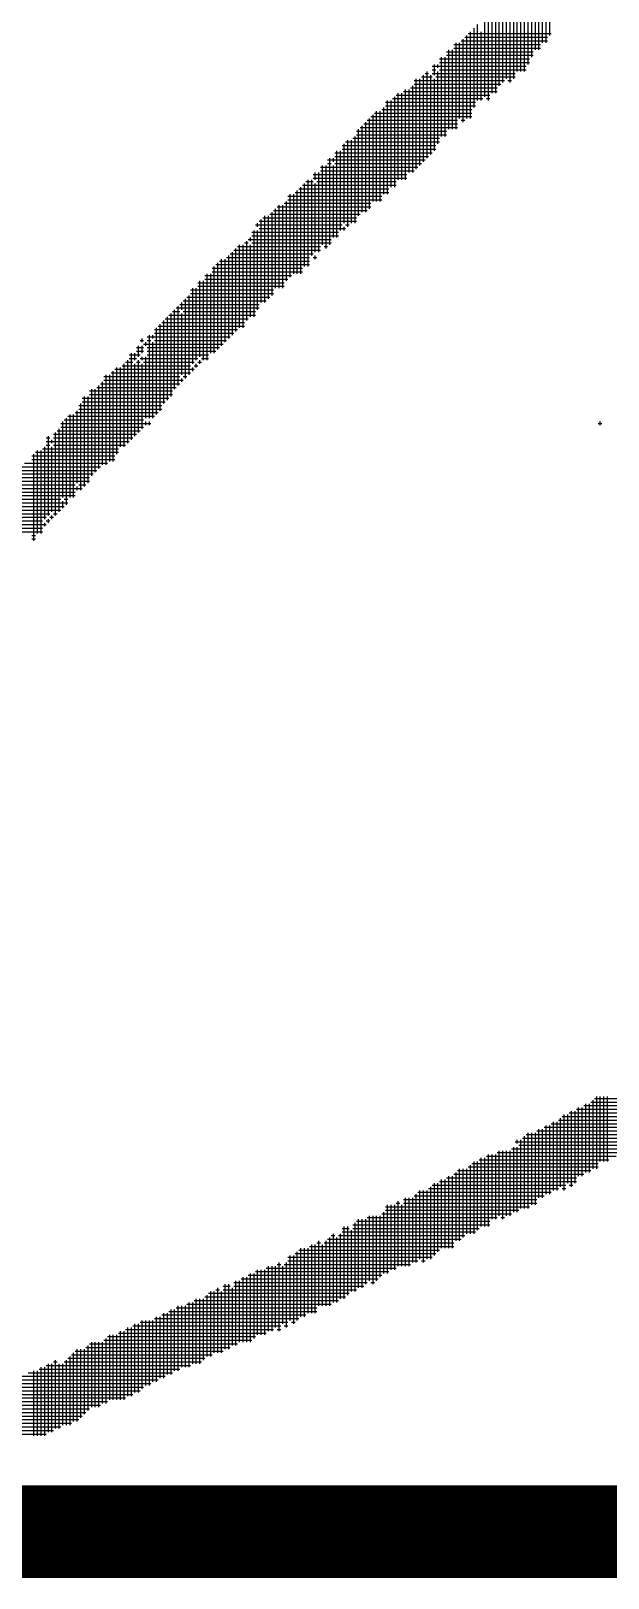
# Model space of a CAD drawing. Header units: feet. Extents: x 0 to 252300, y 0 to 178200.
# Drawn here: x 171608 to 171981, y 7770 to 8770 of the extents above; entities that cross this region are included whole.
import ezdxf
from ezdxf.enums import TextEntityAlignment as Align

# ---------------------------------------------------------------- set-up
doc = ezdxf.new("R2010")
doc.units = ezdxf.units.FT
doc.header["$LTSCALE"] = 3000
doc.header["$MEASUREMENT"] = 0
for name, color, linetype in [('CX-BORD', 3, 'CONTINUOUS'), ('CX-BORD-LIN1', 4, 'CONTINUOUS'), ('CX-BORD-LIN2', 3, 'CONTINUOUS'), ('CX-BORD-TEX2', 7, 'CONTINUOUS'), ('CX-BORD-TEX3', 6, 'CONTINUOUS')]:
    doc.layers.add(name, color=color, linetype=linetype)
doc.styles.add('TB_TEXT', font='')
doc.styles.add('TB_WBTXT', font='')
doc.styles.add('TB_WMTXT', font='')
doc.styles.get('TB_TEXT').set_extended_font_data('DotumChe')
doc.styles.get('TB_WBTXT').set_extended_font_data('Dotum')
doc.styles.get('TB_WMTXT').set_extended_font_data('DotumChe')

# ---------------------------------------------------------------- blocks, each defined once
blk = doc.blocks.new('CXBLKA1')
at = {"layer": 'CX-BORD-LIN1', "const_width": 0.2}
blk.add_lwpolyline([(558, 6), (270, 6)], dxfattribs=at)
at = {"layer": 'CX-BORD-LIN1', "style": 'TB_TEXT'}
for tag, p in [('TR_RCON5', (342.3033, 33)), ('TR_RCON4', (342.3033, 27)), ('TR_RCON3', (342.3033, 21)), ('TR_RCON2', (342.3033, 15)), ('TR_RCON1', (342.3033, 9))]:
    blk.add_attdef(tag, text='', height=3.5, dxfattribs=at).set_placement(p, align=Align.MIDDLE_LEFT)
for tag, height, p in [('TR_DGN5', 3.5, (451.1185, 33)), ('TR_CHK5', 3.5, (491.1185, 33)), ('TR_RDAT5', 3.5, (317.5, 33)), ('TR_APP5', 3.5, (531.1185, 33)), ('TR_RNUM5', 3, (285.1051, 32.6366)), ('TR_DGN4', 3.5, (451.1185, 27)), ('TR_CHK4', 3.5, (491.1185, 27)), ('TR_RDAT4', 3.5, (317.5, 27)), ('TR_APP4', 3.5, (531.1185, 27)), ('TR_RNUM4', 3, (285.1051, 26.6366)), ('TR_DGN3', 3.5, (451.1185, 21)), ('TR_CHK3', 3.5, (491.1185, 21)), ('TR_RDAT3', 3.5, (317.5, 21)), ('TR_APP3', 3.5, (531.1185, 21)), ('TR_RNUM3', 3, (285.1051, 20.6366)), ('TR_DGN2', 3.5, (451.1185, 15)), ('TR_CHK2', 3.5, (491.1185, 15)), ('TR_RDAT2', 3.5, (317.5, 15)), ('TR_APP2', 3.5, (531.1185, 15)), ('TR_RNUM2', 3, (285.1051, 14.6366)), ('TR_DGN1', 3.5, (451.1185, 9)), ('TR_CHK1', 3.5, (491.1185, 9)), ('TR_RDAT1', 3.5, (317.5, 9)), ('TR_APP1', 3.5, (531.1185, 9)), ('TR_RNUM1', 3, (285.1051, 8.6366))]:
    blk.add_attdef(tag, text='', height=height, dxfattribs=at).set_placement(p, align=Align.MIDDLE_CENTER)
at = {"layer": 'CX-BORD-LIN2', "style": 'TB_TEXT'}
blk.add_attdef('TD_VERSION', text='', height=3, rotation=90, dxfattribs=at).set_placement((800.5, 48.0149), align=Align.MIDDLE_CENTER)
at = {"layer": 'CX-BORD-TEX2', "style": 'TB_WMTXT'}
for tag, height, p in [('TB_CNAME', 5, (15.3448, 531.8324)), ('TB_CSCOP', 4, (16.6346, 523.8324))]:
    blk.add_attdef(tag, text='', height=height, dxfattribs=at).set_placement(p, align=Align.BOTTOM_LEFT)
at = {"layer": 'CX-BORD-TEX2', "style": 'TB_WBTXT'}
for tag, height, p in [('TB_MTITIL', 10, (398, 533.3264)), ('TB_STITL', 7, (398, 518.3264))]:
    blk.add_attdef(tag, text='', height=height, dxfattribs=at).set_placement(p, align=Align.MIDDLE_CENTER)
at = {"layer": 'CX-BORD-TEX3', "style": 'TB_TEXT'}
for tag, height, p in [('TD_LNDST', 4.5, (215, 31.5)), ('TD_DSECT', 4.5, (605.5, 31.5)), ('TD_DDIST', 4.5, (654.5, 31.5)), ('TD_DNAME_TOP', 4.5, (755, 27.957)), ('TD_CSECT', 4.5, (605.5, 22.5)), ('TD_CDIST', 4.5, (654.5, 22.5)), ('TD_DNAME_MAIN', 4.5, (755, 21.4731)), ('TD_DNAME_BOT', 3, (755, 15.2489)), ('TD_HSCAL', 4.5, (620.8841, 13.7484)), ('TD_VSCAL', 4.5, (656.8615, 13.7484)), ('TD_CCOMP', 4.5, (215, 13.5927)), ('TD_CSTEP', 4.5, (250.744, 5.125)), ('TD_FIELD', 4.5, (180, 5.125)), ('TD_DWGNO', 4.5, (755, 5.0017)), ('TD_DWGCODE', 4.5, (637, 4.7908))]:
    blk.add_attdef(tag, text='', height=height, dxfattribs=at).set_placement(p, align=Align.MIDDLE_CENTER)
for tag, height, width, p in [('TD_DCOMP', 4.5, 0.95, (215, 22.5875)), ('TD_CNAME', 5, 0.78, (65, 7.5956))]:
    blk.add_attdef(tag, text='', height=height, dxfattribs=dict(at, width=width)).set_placement(p, align=Align.MIDDLE_CENTER)

msp = doc.modelspace()

# ---------------------------------------------------------------- linework, layer by layer
at = {"layer": 'CX-BORD-TEX2'}
for p, q in [((171938.45, 8811.34), (171938.45, 8762.35)), ((171940.79, 8813.67), (171940.79, 8762.35)), ((171943.12, 8813.67), (171943.12, 8767.02)), ((171924.46, 8799.68), (171924.46, 8743.69)), ((171926.79, 8799.68), (171926.79, 8743.69)), ((171929.12, 8802.01), (171929.12, 8748.35)), ((171931.46, 8804.34), (171931.46, 8753.02)), ((171933.79, 8806.67), (171933.79, 8757.69)), ((171936.12, 8809.01), (171936.12, 8757.69)), ((171917.46, 8790.34), (171917.46, 8736.69)), ((171919.79, 8795.01), (171919.79, 8739.02)), ((171922.12, 8795.01), (171922.12, 8743.69)), ((171905.8, 8781.01), (171905.8, 8729.69)), ((171908.13, 8785.68), (171908.13, 8729.69)), ((171910.46, 8785.68), (171910.46, 8734.36)), ((171912.79, 8788.01), (171912.79, 8736.69)), ((171915.13, 8788.01), (171915.13, 8739.02)), ((171894.13, 8771.68), (171894.13, 8720.36)), ((171896.46, 8774.01), (171896.46, 8725.03)), ((171901.13, 8778.68), (171901.13, 8727.36)), ((171903.46, 8778.68), (171903.46, 8725.03)), ((171881.3, 8761.18), (171937.29, 8761.18)), ((171882.47, 8762.35), (171882.47, 8706.36)), ((171884.8, 8762.35), (171884.8, 8713.36)), ((171885.97, 8763.52), (171941.95, 8763.52)), ((171887.13, 8764.68), (171887.13, 8711.03)), ((171888.3, 8765.85), (171941.95, 8765.85)), ((171889.47, 8767.02), (171889.47, 8713.36)), ((171890.63, 8768.18), (171944.29, 8768.18)), ((171891.8, 8769.35), (171891.8, 8713.36)), ((171898.8, 8769.35), (171898.8, 8725.03)), ((171871.97, 8751.85), (171930.29, 8751.85)), ((171871.97, 8749.52), (171930.29, 8749.52)), ((171873.14, 8753.02), (171873.14, 8701.7)), ((171875.47, 8753.02), (171875.47, 8701.7)), ((171876.64, 8756.52), (171932.62, 8756.52)), ((171876.64, 8754.19), (171932.62, 8754.19)), ((171877.8, 8757.69), (171877.8, 8706.36)), ((171880.13, 8757.69), (171880.13, 8706.36)), ((171881.3, 8758.85), (171937.29, 8758.85)), ((171860.31, 8740.19), (171867.3, 8740.19)), ((171861.47, 8741.36), (171861.47, 8685.37)), ((171862.64, 8742.52), (171864.97, 8742.52)), ((171863.8, 8743.69), (171863.8, 8687.7)), ((171866.14, 8741.36), (171866.14, 8690.03)), ((171867.3, 8747.19), (171927.96, 8747.19)), ((171867.3, 8744.85), (171869.64, 8744.85)), ((171867.3, 8742.52), (171920.96, 8742.52)), ((171868.47, 8748.35), (171868.47, 8741.36)), ((171869.64, 8740.19), (171920.96, 8740.19)), ((171870.8, 8748.35), (171870.8, 8746.02)), ((171870.8, 8743.69), (171870.8, 8697.03)), ((171871.97, 8744.85), (171927.96, 8744.85)), ((171845.14, 8729.69), (171845.14, 8673.7)), ((171847.48, 8729.69), (171847.48, 8673.7)), ((171848.64, 8730.86), (171909.29, 8730.86)), ((171849.81, 8732.02), (171849.81, 8673.7)), ((171852.14, 8732.02), (171852.14, 8678.37)), ((171853.31, 8733.19), (171909.29, 8733.19)), ((171854.47, 8734.36), (171854.47, 8678.37)), ((171855.64, 8737.86), (171913.96, 8737.86)), ((171855.64, 8735.52), (171911.63, 8735.52)), ((171856.81, 8739.02), (171856.81, 8680.7)), ((171859.14, 8739.02), (171859.14, 8683.04)), ((171868.47, 8739.02), (171868.47, 8692.37)), ((171916.29, 8737.86), (171918.63, 8737.86)), ((171835.81, 8720.36), (171835.81, 8664.37)), ((171836.98, 8723.86), (171895.3, 8723.86)), ((171836.98, 8721.53), (171895.3, 8721.53)), ((171838.14, 8725.03), (171838.14, 8664.37)), ((171840.48, 8725.03), (171840.48, 8669.04)), ((171841.64, 8726.19), (171899.96, 8726.19)), ((171842.81, 8727.36), (171842.81, 8669.04)), ((171843.98, 8728.53), (171904.63, 8728.53)), ((171902.3, 8726.19), (171904.63, 8726.19)), ((171822.98, 8709.86), (171883.63, 8709.86)), ((171824.15, 8711.03), (171824.15, 8652.71)), ((171825.31, 8712.2), (171883.63, 8712.2)), ((171826.48, 8713.36), (171826.48, 8655.04)), ((171827.65, 8714.53), (171892.96, 8714.53)), ((171828.81, 8715.69), (171828.81, 8659.71)), ((171829.98, 8716.86), (171892.96, 8716.86)), ((171831.15, 8718.03), (171831.15, 8659.71)), ((171833.48, 8718.03), (171833.48, 8659.71)), ((171834.64, 8719.19), (171892.96, 8719.19)), ((171885.97, 8712.2), (171888.3, 8712.2)), ((171815.98, 8700.53), (171871.97, 8700.53)), ((171817.15, 8701.7), (171817.15, 8645.71)), ((171818.32, 8705.2), (171876.64, 8705.2)), ((171818.32, 8702.86), (171876.64, 8702.86)), ((171819.48, 8706.36), (171819.48, 8650.38)), ((171820.65, 8707.53), (171883.63, 8707.53)), ((171821.81, 8708.7), (171821.81, 8652.71)), ((171804.32, 8691.2), (171867.3, 8691.2)), ((171805.48, 8692.37), (171805.48, 8636.38)), ((171807.82, 8692.37), (171807.82, 8641.05)), ((171808.98, 8695.87), (171869.64, 8695.87)), ((171808.98, 8693.53), (171869.64, 8693.53)), ((171810.15, 8697.03), (171810.15, 8645.71)), ((171811.32, 8698.2), (171871.97, 8698.2)), ((171812.48, 8699.37), (171812.48, 8643.38)), ((171814.82, 8699.37), (171814.82, 8645.71)), ((171794.99, 8681.87), (171857.97, 8681.87)), ((171794.99, 8679.54), (171855.64, 8679.54)), ((171796.15, 8683.04), (171796.15, 8631.71)), ((171798.49, 8683.04), (171798.49, 8629.38)), ((171799.65, 8686.53), (171862.64, 8686.53)), ((171799.65, 8684.2), (171801.99, 8684.2)), ((171800.82, 8687.7), (171800.82, 8631.71)), ((171803.15, 8687.7), (171803.15, 8685.37)), ((171803.15, 8683.04), (171803.15, 8636.38)), ((171804.32, 8688.87), (171864.97, 8688.87)), ((171804.32, 8684.2), (171860.31, 8684.2)), ((171783.32, 8670.21), (171843.98, 8670.21)), ((171784.49, 8671.37), (171784.49, 8617.72)), ((171785.66, 8672.54), (171790.32, 8672.54)), ((171786.82, 8673.7), (171786.82, 8617.72)), ((171789.16, 8673.7), (171789.16, 8624.72)), ((171790.32, 8677.2), (171850.97, 8677.2)), ((171790.32, 8674.87), (171850.97, 8674.87)), ((171791.49, 8678.37), (171791.49, 8673.7)), ((171791.49, 8671.37), (171791.49, 8627.05)), ((171792.65, 8672.54), (171843.98, 8672.54)), ((171793.82, 8678.37), (171793.82, 8627.05)), ((171772.83, 8659.71), (171772.83, 8608.39)), ((171773.99, 8663.21), (171834.64, 8663.21)), ((171773.99, 8660.87), (171834.64, 8660.87)), ((171775.16, 8664.37), (171775.16, 8610.72)), ((171777.49, 8664.37), (171777.49, 8613.05)), ((171778.66, 8665.54), (171839.31, 8665.54)), ((171779.82, 8666.71), (171779.82, 8613.05)), ((171780.99, 8667.87), (171839.31, 8667.87)), ((171782.16, 8669.04), (171782.16, 8613.05)), ((171758.83, 8650.38), (171758.83, 8594.39)), ((171761.16, 8650.38), (171761.16, 8596.72)), ((171762.33, 8651.54), (171820.65, 8651.54)), ((171763.49, 8652.71), (171763.49, 8599.05)), ((171764.66, 8653.88), (171825.31, 8653.88)), ((171765.83, 8655.04), (171765.83, 8603.72)), ((171766.99, 8656.21), (171827.65, 8656.21)), ((171768.16, 8657.37), (171768.16, 8603.72)), ((171770.49, 8657.37), (171770.49, 8603.72)), ((171771.66, 8658.54), (171827.65, 8658.54)), ((171750.66, 8639.88), (171806.65, 8639.88)), ((171751.83, 8641.05), (171751.83, 8585.06)), ((171753, 8644.54), (171808.98, 8644.54)), ((171754.16, 8645.71), (171754.16, 8643.38)), ((171754.16, 8641.05), (171754.16, 8589.72)), ((171755.33, 8646.88), (171818.32, 8646.88)), ((171755.33, 8642.21), (171811.32, 8642.21)), ((171756.5, 8648.04), (171756.5, 8594.39)), ((171757.66, 8649.21), (171818.32, 8649.21)), ((171810.15, 8643.38), (171810.15, 8641.05)), ((171811.32, 8644.54), (171813.65, 8644.54)), ((171741.33, 8630.55), (171794.99, 8630.55)), ((171742.5, 8631.71), (171742.5, 8578.06)), ((171744.83, 8631.71), (171744.83, 8578.06)), ((171746, 8632.88), (171748.33, 8632.88)), ((171747.16, 8634.05), (171747.16, 8582.73)), ((171748.33, 8635.21), (171801.99, 8635.21)), ((171749.5, 8636.38), (171749.5, 8634.05)), ((171749.5, 8631.71), (171749.5, 8585.06)), ((171750.66, 8637.55), (171806.65, 8637.55)), ((171750.66, 8632.88), (171801.99, 8632.88)), ((171797.32, 8630.55), (171799.65, 8630.55)), ((171728.5, 8620.05), (171728.5, 8564.06)), ((171729.67, 8621.22), (171787.99, 8621.22)), ((171730.84, 8622.38), (171730.84, 8566.4)), ((171733.17, 8622.38), (171733.17, 8568.73)), ((171734.33, 8623.55), (171787.99, 8623.55)), ((171735.5, 8624.72), (171735.5, 8571.06)), ((171736.67, 8625.88), (171790.32, 8625.88)), ((171737.83, 8627.05), (171737.83, 8573.39)), ((171739, 8628.21), (171794.99, 8628.21)), ((171740.17, 8629.38), (171740.17, 8575.73)), ((171790.32, 8623.55), (171792.65, 8623.55)), ((171791.49, 8624.72), (171791.49, 8622.38)), ((171720.34, 8611.89), (171776.32, 8611.89)), ((171720.34, 8609.55), (171773.99, 8609.55)), ((171721.5, 8613.05), (171721.5, 8557.06)), ((171723.84, 8613.05), (171723.84, 8561.73)), ((171725, 8616.55), (171783.32, 8616.55)), ((171725, 8614.22), (171783.32, 8614.22)), ((171726.17, 8617.72), (171726.17, 8561.73)), ((171727.34, 8618.88), (171787.99, 8618.88)), ((171711.01, 8602.55), (171764.66, 8602.55)), ((171711.01, 8600.22), (171764.66, 8600.22)), ((171712.17, 8603.72), (171712.17, 8554.73)), ((171714.51, 8603.72), (171714.51, 8557.06)), ((171715.67, 8607.22), (171771.66, 8607.22)), ((171715.67, 8604.89), (171771.66, 8604.89)), ((171716.84, 8608.39), (171716.84, 8559.4)), ((171719.17, 8608.39), (171719.17, 8557.06)), ((171700.51, 8589.72), (171700.51, 8538.4)), ((171701.68, 8590.89), (171755.33, 8590.89)), ((171702.84, 8592.06), (171702.84, 8540.73)), ((171704.01, 8593.22), (171755.33, 8593.22)), ((171705.17, 8594.39), (171705.17, 8589.72)), ((171706.34, 8595.56), (171760, 8595.56)), ((171707.51, 8596.72), (171707.51, 8545.4)), ((171708.67, 8597.89), (171762.33, 8597.89)), ((171709.84, 8599.05), (171709.84, 8547.73)), ((171691.18, 8580.39), (171691.18, 8524.41)), ((171692.34, 8581.56), (171746, 8581.56)), ((171693.51, 8582.73), (171693.51, 8529.07)), ((171694.68, 8583.89), (171748.33, 8583.89)), ((171695.84, 8585.06), (171695.84, 8531.4)), ((171697.01, 8586.22), (171753, 8586.22)), ((171698.18, 8587.39), (171698.18, 8533.74)), ((171699.34, 8588.56), (171704.01, 8588.56)), ((171705.17, 8587.39), (171705.17, 8547.73)), ((171706.34, 8588.56), (171753, 8588.56)), ((171678.35, 8569.89), (171680.68, 8569.89)), ((171679.51, 8571.06), (171679.51, 8568.73)), ((171683.01, 8572.23), (171736.67, 8572.23)), ((171683.01, 8569.89), (171685.35, 8569.89)), ((171684.18, 8573.39), (171684.18, 8519.74)), ((171686.51, 8573.39), (171686.51, 8571.06)), ((171687.68, 8576.89), (171741.33, 8576.89)), ((171687.68, 8574.56), (171739, 8574.56)), ((171687.68, 8569.89), (171734.33, 8569.89)), ((171688.84, 8578.06), (171688.84, 8522.07)), ((171690.01, 8579.23), (171746, 8579.23)), ((171671.35, 8560.56), (171678.35, 8560.56)), ((171672.52, 8561.73), (171672.52, 8505.74)), ((171674.85, 8561.73), (171674.85, 8557.06)), ((171676.01, 8565.23), (171680.68, 8565.23)), ((171676.01, 8562.9), (171680.68, 8562.9)), ((171677.18, 8566.4), (171677.18, 8559.4)), ((171679.51, 8566.4), (171679.51, 8561.73)), ((171680.68, 8567.56), (171732, 8567.56)), ((171681.85, 8568.73), (171681.85, 8566.4)), ((171683.01, 8565.23), (171729.67, 8565.23)), ((171683.01, 8562.9), (171727.34, 8562.9)), ((171683.01, 8560.56), (171722.67, 8560.56)), ((171686.51, 8568.73), (171686.51, 8519.74)), ((171660.85, 8550.07), (171660.85, 8491.75)), ((171662.02, 8551.23), (171713.34, 8551.23)), ((171663.18, 8552.4), (171663.18, 8496.41)), ((171665.52, 8552.4), (171665.52, 8501.08)), ((171666.68, 8553.57), (171711.01, 8553.57)), ((171667.85, 8554.73), (171667.85, 8501.08)), ((171669.02, 8555.9), (171673.68, 8555.9)), ((171670.18, 8557.06), (171670.18, 8503.41)), ((171671.35, 8558.23), (171676.01, 8558.23)), ((171674.85, 8554.73), (171674.85, 8508.08)), ((171676.01, 8555.9), (171678.35, 8555.9)), ((171677.18, 8557.06), (171677.18, 8510.41)), ((171678.35, 8558.23), (171715.67, 8558.23)), ((171679.51, 8559.4), (171679.51, 8557.06)), ((171679.51, 8554.73), (171679.51, 8512.74)), ((171680.68, 8555.9), (171713.34, 8555.9)), ((171681.85, 8559.4), (171681.85, 8519.74)), ((171712.17, 8552.4), (171712.17, 8550.07)), ((171713.34, 8553.57), (171715.67, 8553.57)), ((171714.51, 8554.73), (171714.51, 8552.4)), ((171715.67, 8555.9), (171718, 8555.9)), ((171716.84, 8557.06), (171716.84, 8554.73)), ((171718, 8558.23), (171722.67, 8558.23)), ((171650.35, 8539.57), (171701.68, 8539.57)), ((171651.52, 8540.73), (171651.52, 8487.08)), ((171652.69, 8541.9), (171704.01, 8541.9)), ((171653.85, 8543.07), (171653.85, 8489.41)), ((171655.02, 8546.57), (171704.01, 8546.57)), ((171655.02, 8544.23), (171706.34, 8544.23)), ((171656.19, 8547.73), (171656.19, 8489.41)), ((171658.52, 8547.73), (171658.52, 8491.75)), ((171659.68, 8548.9), (171711.01, 8548.9)), ((171705.17, 8545.4), (171705.17, 8543.07)), ((171706.34, 8546.57), (171708.67, 8546.57)), ((171641.02, 8532.57), (171697.01, 8532.57)), ((171641.02, 8530.24), (171694.68, 8530.24)), ((171642.19, 8533.74), (171642.19, 8475.42)), ((171644.52, 8533.74), (171644.52, 8477.75)), ((171645.69, 8537.24), (171699.34, 8537.24)), ((171645.69, 8534.9), (171699.34, 8534.9)), ((171646.85, 8538.4), (171646.85, 8482.41)), ((171649.19, 8538.4), (171649.19, 8484.75)), ((171630.52, 8519.74), (171630.52, 8463.75)), ((171631.69, 8520.91), (171687.68, 8520.91)), ((171632.86, 8522.07), (171632.86, 8468.42)), ((171635.19, 8522.07), (171635.19, 8468.42)), ((171636.36, 8523.24), (171690.01, 8523.24)), ((171637.52, 8524.41), (171637.52, 8477.75)), ((171638.69, 8527.9), (171692.34, 8527.9)), ((171638.69, 8525.57), (171692.34, 8525.57)), ((171639.86, 8529.07), (171639.86, 8473.08)), ((171623.53, 8510.41), (171623.53, 8456.75)), ((171624.69, 8511.57), (171678.35, 8511.57)), ((171625.86, 8512.74), (171625.86, 8459.09)), ((171627.03, 8516.24), (171685.35, 8516.24)), ((171627.03, 8513.91), (171680.68, 8513.91)), ((171628.19, 8517.41), (171628.19, 8468.42)), ((171629.36, 8518.57), (171680.68, 8518.57)), ((171681.85, 8517.41), (171681.85, 8515.07)), ((171684.18, 8517.41), (171684.18, 8515.07)), ((171974.61, 8516.24), (171976.95, 8516.24)), ((171975.78, 8517.41), (171975.78, 8515.07)), ((171615.36, 8499.91), (171664.35, 8499.91)), ((171616.53, 8501.08), (171616.53, 8454.42)), ((171617.69, 8506.91), (171620.03, 8506.91)), ((171617.69, 8504.58), (171671.35, 8504.58)), ((171617.69, 8502.24), (171620.03, 8502.24)), ((171618.86, 8508.08), (171618.86, 8456.75)), ((171621.19, 8505.74), (171621.19, 8503.41)), ((171621.19, 8501.08), (171621.19, 8459.09)), ((171622.36, 8509.24), (171676.01, 8509.24)), ((171622.36, 8506.91), (171673.68, 8506.91)), ((171622.36, 8502.24), (171669.02, 8502.24)), ((171603.7, 8490.58), (171657.35, 8490.58)), ((171608.36, 8495.25), (171662.02, 8495.25)), ((171608.36, 8492.91), (171662.02, 8492.91)), ((171609.53, 8496.41), (171609.53, 8440.42)), ((171610.7, 8497.58), (171664.35, 8497.58)), ((171611.86, 8498.74), (171611.86, 8445.09)), ((171614.2, 8498.74), (171614.2, 8445.09)), ((171596.7, 8481.25), (171645.69, 8481.25)), ((171599.03, 8485.91), (171650.35, 8485.91)), ((171599.03, 8483.58), (171648.02, 8483.58)), ((171601.36, 8488.25), (171652.69, 8488.25)), ((171585.04, 8471.92), (171636.36, 8471.92)), ((171587.37, 8469.58), (171636.36, 8469.58)), ((171592.03, 8474.25), (171641.02, 8474.25)), ((171594.37, 8478.92), (171645.69, 8478.92)), ((171594.37, 8476.58), (171636.36, 8476.58)), ((171637.52, 8475.42), (171637.52, 8473.08)), ((171638.69, 8476.58), (171643.36, 8476.58)), ((171578.04, 8460.25), (171627.03, 8460.25)), ((171580.37, 8462.59), (171629.36, 8462.59)), ((171582.7, 8467.25), (171627.03, 8467.25)), ((171582.7, 8464.92), (171631.69, 8464.92)), ((171628.19, 8466.09), (171628.19, 8461.42)), ((171629.36, 8467.25), (171631.69, 8467.25)), ((171568.71, 8453.25), (171615.36, 8453.25)), ((171568.71, 8450.92), (171617.69, 8450.92)), ((171571.04, 8455.59), (171617.69, 8455.59)), ((171573.37, 8457.92), (171620.03, 8457.92)), ((171616.53, 8452.09), (171616.53, 8449.76)), ((171617.69, 8453.25), (171620.03, 8453.25)), ((171618.86, 8454.42), (171618.86, 8452.09)), ((171620.03, 8455.59), (171622.36, 8455.59)), ((171621.19, 8456.75), (171621.19, 8454.42)), ((171622.36, 8457.92), (171624.69, 8457.92)), ((171564.04, 8448.59), (171615.36, 8448.59)), ((171564.04, 8446.26), (171615.36, 8446.26)), ((171608.36, 8443.92), (171610.7, 8443.92)), ((171608.36, 8441.59), (171610.7, 8441.59)), ((171972.28, 8080.01), (172056.26, 8080.01)), ((171973.45, 8081.17), (171973.45, 8034.52)), ((171975.78, 8081.17), (171975.78, 8039.18)), ((171978.11, 8081.17), (171978.11, 8039.18)), ((171980.44, 8081.17), (171980.44, 8039.18)), ((171952.45, 8069.51), (171952.45, 8020.52)), ((171954.78, 8069.51), (171954.78, 8025.19)), ((171955.95, 8070.68), (172039.93, 8070.68)), ((171957.12, 8071.84), (171957.12, 8022.85)), ((171959.45, 8071.84), (171959.45, 8025.19)), ((171960.62, 8073.01), (172044.6, 8073.01)), ((171961.78, 8074.17), (171961.78, 8029.85)), ((171964.12, 8074.17), (171964.12, 8029.85)), ((171965.28, 8075.34), (172046.93, 8075.34)), ((171966.45, 8076.51), (171966.45, 8032.18)), ((171968.78, 8076.51), (171968.78, 8032.18)), ((171969.95, 8077.67), (172053.93, 8077.67)), ((171971.11, 8078.84), (171971.11, 8034.52)), ((171936.12, 8060.18), (171936.12, 8015.85)), ((171938.45, 8060.18), (171938.45, 8015.85)), ((171939.62, 8061.34), (172025.93, 8061.34)), ((171940.79, 8062.51), (171940.79, 8018.19)), ((171943.12, 8062.51), (171943.12, 8018.19)), ((171944.29, 8063.68), (172030.6, 8063.68)), ((171945.45, 8064.84), (171945.45, 8020.52)), ((171947.79, 8064.84), (171947.79, 8020.52)), ((171948.95, 8066.01), (172030.6, 8066.01)), ((171950.12, 8067.18), (171950.12, 8022.85)), ((171951.28, 8068.34), (172035.27, 8068.34)), ((171920.96, 8052.01), (172004.94, 8052.01)), ((171922.12, 8053.18), (171922.12, 8050.85)), ((171923.29, 8049.68), (172000.27, 8049.68)), ((171924.46, 8053.18), (171924.46, 8008.86)), ((171925.62, 8054.35), (172009.6, 8054.35)), ((171926.79, 8055.51), (171926.79, 8008.86)), ((171927.96, 8056.68), (172014.27, 8056.68)), ((171929.12, 8057.85), (171929.12, 8008.86)), ((171931.46, 8057.85), (171931.46, 8011.19)), ((171933.79, 8057.85), (171933.79, 8011.19)), ((171934.96, 8059.01), (172018.94, 8059.01)), ((171897.63, 8040.35), (171981.61, 8040.35)), ((171898.8, 8041.52), (171898.8, 7997.19)), ((171901.13, 8041.52), (171901.13, 7997.19)), ((171902.3, 8042.68), (171986.28, 8042.68)), ((171903.46, 8043.85), (171903.46, 7997.19)), ((171905.8, 8043.85), (171905.8, 8001.86)), ((171908.13, 8043.85), (171908.13, 8001.86)), ((171909.29, 8045.01), (171990.94, 8045.01)), ((171910.46, 8046.18), (171910.46, 8004.19)), ((171912.79, 8046.18), (171912.79, 8001.86)), ((171915.13, 8046.18), (171915.13, 8004.19)), ((171917.46, 8046.18), (171917.46, 8004.19)), ((171918.63, 8047.35), (171990.94, 8047.35)), ((171919.79, 8048.51), (171919.79, 8006.52)), ((171922.12, 8048.51), (171922.12, 8006.52)), ((171877.8, 8029.85), (171877.8, 7983.2)), ((171880.13, 8029.85), (171880.13, 7983.2)), ((171881.3, 8031.02), (171965.28, 8031.02)), ((171882.47, 8032.18), (171882.47, 7987.86)), ((171883.63, 8033.35), (171969.95, 8033.35)), ((171884.8, 8034.52), (171884.8, 7987.86)), ((171887.13, 8034.52), (171887.13, 7990.19)), ((171889.47, 8034.52), (171889.47, 7992.53)), ((171890.63, 8035.68), (171974.61, 8035.68)), ((171891.8, 8036.85), (171891.8, 7992.53)), ((171892.96, 8038.02), (171974.61, 8038.02)), ((171894.13, 8039.18), (171894.13, 7992.53)), ((171896.46, 8039.18), (171896.46, 7994.86)), ((171859.14, 8020.52), (171859.14, 7976.2)), ((171861.47, 8020.52), (171861.47, 7973.86)), ((171863.8, 8020.52), (171863.8, 7976.2)), ((171864.97, 8021.69), (171948.95, 8021.69)), ((171866.14, 8022.85), (171866.14, 7976.2)), ((171867.3, 8024.02), (171953.62, 8024.02)), ((171868.47, 8025.19), (171868.47, 7978.53)), ((171870.8, 8025.19), (171870.8, 7980.86)), ((171871.97, 8026.35), (171960.62, 8026.35)), ((171873.14, 8027.52), (171873.14, 7983.2)), ((171875.47, 8027.52), (171875.47, 7983.2)), ((171876.64, 8028.69), (171960.62, 8028.69)), ((171951.28, 8021.69), (171953.62, 8021.69)), ((171955.95, 8024.02), (171958.28, 8024.02)), ((171836.98, 8010.02), (171930.29, 8010.02)), ((171838.14, 8011.19), (171838.14, 7966.87)), ((171840.48, 8011.19), (171840.48, 7969.2)), ((171842.81, 8011.19), (171842.81, 7969.2)), ((171843.98, 8012.36), (171846.31, 8012.36)), ((171845.14, 8013.52), (171845.14, 7971.53)), ((171847.48, 8011.19), (171847.48, 7971.53)), ((171848.64, 8014.69), (171934.96, 8014.69)), ((171848.64, 8012.36), (171934.96, 8012.36)), ((171849.81, 8015.85), (171849.81, 7971.53)), ((171852.14, 8015.85), (171852.14, 7971.53)), ((171854.47, 8015.85), (171854.47, 7973.86)), ((171855.64, 8017.02), (171939.62, 8017.02)), ((171856.81, 8018.19), (171856.81, 7973.86)), ((171857.97, 8019.35), (171944.29, 8019.35)), ((171817.15, 7999.53), (171817.15, 7955.2)), ((171818.32, 8000.69), (171904.63, 8000.69)), ((171819.48, 8001.86), (171819.48, 7957.53)), ((171821.81, 8001.86), (171821.81, 7957.53)), ((171824.15, 8001.86), (171824.15, 7959.87)), ((171825.31, 8003.02), (171909.29, 8003.02)), ((171826.48, 8004.19), (171826.48, 7962.2)), ((171828.81, 8004.19), (171828.81, 7959.87)), ((171831.15, 8004.19), (171831.15, 7962.2)), ((171833.48, 8004.19), (171833.48, 7964.53)), ((171834.64, 8005.36), (171918.63, 8005.36)), ((171835.81, 8006.52), (171835.81, 7966.87)), ((171836.98, 8007.69), (171923.29, 8007.69)), ((171911.63, 8003.02), (171913.96, 8003.02)), ((171800.82, 7990.19), (171800.82, 7945.87)), ((171801.99, 7991.36), (171804.32, 7991.36)), ((171803.15, 7992.53), (171803.15, 7948.2)), ((171805.48, 7990.19), (171805.48, 7948.2)), ((171806.65, 7991.36), (171888.3, 7991.36)), ((171807.82, 7992.53), (171807.82, 7950.54)), ((171808.98, 7996.03), (171813.65, 7996.03)), ((171808.98, 7993.69), (171895.3, 7993.69)), ((171810.15, 7997.19), (171810.15, 7950.54)), ((171812.48, 7997.19), (171812.48, 7952.87)), ((171814.82, 7994.86), (171814.82, 7955.2)), ((171815.98, 7998.36), (171904.63, 7998.36)), ((171815.98, 7996.03), (171897.63, 7996.03)), ((171778.66, 7979.7), (171869.64, 7979.7)), ((171779.82, 7980.86), (171779.82, 7936.54)), ((171780.99, 7982.03), (171871.97, 7982.03)), ((171782.16, 7983.2), (171782.16, 7938.87)), ((171784.49, 7983.2), (171784.49, 7938.87)), ((171786.82, 7983.2), (171786.82, 7941.21)), ((171787.99, 7984.36), (171881.3, 7984.36)), ((171789.16, 7985.53), (171789.16, 7941.21)), ((171791.49, 7985.53), (171791.49, 7941.21)), ((171792.65, 7986.69), (171794.99, 7986.69)), ((171793.82, 7987.86), (171793.82, 7945.87)), ((171796.15, 7985.53), (171796.15, 7945.87)), ((171797.32, 7986.69), (171881.3, 7986.69)), ((171798.49, 7987.86), (171798.49, 7945.87)), ((171799.65, 7989.03), (171885.97, 7989.03)), ((171760, 7970.37), (171843.98, 7970.37)), ((171761.16, 7971.53), (171761.16, 7929.54)), ((171763.49, 7971.53), (171763.49, 7929.54)), ((171765.83, 7971.53), (171765.83, 7931.87)), ((171766.99, 7972.7), (171769.33, 7972.7)), ((171768.16, 7973.86), (171768.16, 7929.54)), ((171770.49, 7971.53), (171770.49, 7934.21)), ((171771.66, 7972.7), (171853.31, 7972.7)), ((171772.83, 7973.86), (171772.83, 7931.87)), ((171773.99, 7977.36), (171867.3, 7977.36)), ((171773.99, 7975.03), (171857.97, 7975.03)), ((171775.16, 7978.53), (171775.16, 7936.54)), ((171777.49, 7978.53), (171777.49, 7934.21)), ((171860.31, 7975.03), (171862.64, 7975.03)), ((171733.17, 7959.87), (171733.17, 7917.88)), ((171735.5, 7959.87), (171735.5, 7917.88)), ((171739, 7961.03), (171825.31, 7961.03)), ((171740.17, 7962.2), (171740.17, 7920.21)), ((171742.5, 7962.2), (171742.5, 7922.54)), ((171743.67, 7963.37), (171832.31, 7963.37)), ((171744.83, 7964.53), (171744.83, 7922.54)), ((171747.16, 7964.53), (171747.16, 7922.54)), ((171748.33, 7965.7), (171834.64, 7965.7)), ((171749.5, 7966.87), (171749.5, 7922.54)), ((171751.83, 7966.87), (171751.83, 7924.88)), ((171753, 7968.03), (171839.31, 7968.03)), ((171754.16, 7969.2), (171754.16, 7927.21)), ((171756.5, 7969.2), (171756.5, 7927.21)), ((171758.83, 7969.2), (171758.83, 7927.21)), ((171827.65, 7961.03), (171829.98, 7961.03)), ((171714.51, 7950.54), (171714.51, 7908.55)), ((171716.84, 7950.54), (171716.84, 7908.55)), ((171719.17, 7950.54), (171719.17, 7910.88)), ((171720.34, 7951.7), (171811.32, 7951.7)), ((171721.5, 7952.87), (171721.5, 7913.21)), ((171722.67, 7954.04), (171813.65, 7954.04)), ((171723.84, 7955.2), (171723.84, 7913.21)), ((171726.17, 7955.2), (171726.17, 7915.54)), ((171727.34, 7956.37), (171729.67, 7956.37)), ((171728.5, 7957.53), (171728.5, 7915.54)), ((171730.84, 7955.2), (171730.84, 7915.54)), ((171732, 7958.7), (171736.67, 7958.7)), ((171732, 7956.37), (171818.32, 7956.37)), ((171737.83, 7957.53), (171737.83, 7920.21)), ((171739, 7958.7), (171822.98, 7958.7)), ((171692.34, 7940.04), (171785.66, 7940.04)), ((171693.51, 7941.21), (171693.51, 7899.21)), ((171695.84, 7941.21), (171695.84, 7901.55)), ((171697.01, 7942.37), (171792.65, 7942.37)), ((171698.18, 7943.54), (171698.18, 7901.55)), ((171700.51, 7943.54), (171700.51, 7903.88)), ((171701.68, 7944.7), (171792.65, 7944.7)), ((171702.84, 7945.87), (171702.84, 7903.88)), ((171705.17, 7945.87), (171705.17, 7906.21)), ((171707.51, 7945.87), (171707.51, 7906.21)), ((171708.67, 7947.04), (171801.99, 7947.04)), ((171709.84, 7948.2), (171709.84, 7906.21)), ((171712.17, 7948.2), (171712.17, 7908.55)), ((171713.34, 7949.37), (171806.65, 7949.37)), ((171665.52, 7929.54), (171665.52, 7885.22)), ((171667.85, 7929.54), (171667.85, 7885.22)), ((171669.02, 7930.71), (171764.66, 7930.71)), ((171670.18, 7931.87), (171670.18, 7887.55)), ((171672.52, 7931.87), (171672.52, 7887.55)), ((171673.68, 7933.04), (171769.33, 7933.04)), ((171674.85, 7934.21), (171674.85, 7889.88)), ((171677.18, 7934.21), (171677.18, 7889.88)), ((171678.35, 7935.37), (171773.99, 7935.37)), ((171679.51, 7936.54), (171679.51, 7892.22)), ((171681.85, 7936.54), (171681.85, 7894.55)), ((171684.18, 7936.54), (171684.18, 7894.55)), ((171686.51, 7936.54), (171686.51, 7896.88)), ((171687.68, 7937.71), (171780.99, 7937.71)), ((171688.84, 7938.87), (171688.84, 7896.88)), ((171691.18, 7938.87), (171691.18, 7899.21)), ((171766.99, 7930.71), (171769.33, 7930.71)), ((171771.66, 7933.04), (171773.99, 7933.04)), ((171776.32, 7935.37), (171778.66, 7935.37)), ((171644.52, 7920.21), (171644.52, 7878.22)), ((171645.69, 7921.38), (171741.33, 7921.38)), ((171646.85, 7922.54), (171646.85, 7880.55)), ((171649.19, 7922.54), (171649.19, 7880.55)), ((171651.52, 7922.54), (171651.52, 7880.55)), ((171653.85, 7922.54), (171653.85, 7882.89)), ((171655.02, 7923.71), (171750.66, 7923.71)), ((171656.19, 7924.88), (171656.19, 7882.89)), ((171657.35, 7926.04), (171753, 7926.04)), ((171658.52, 7927.21), (171658.52, 7885.22)), ((171660.85, 7927.21), (171660.85, 7885.22)), ((171663.18, 7927.21), (171663.18, 7885.22)), ((171664.35, 7928.37), (171760, 7928.37)), ((171622.36, 7909.71), (171624.69, 7909.71)), ((171623.53, 7910.88), (171623.53, 7866.56)), ((171629.36, 7909.71), (171718, 7909.71)), ((171630.52, 7910.88), (171630.52, 7868.89)), ((171631.69, 7912.05), (171720.34, 7912.05)), ((171632.86, 7913.21), (171632.86, 7868.89)), ((171634.02, 7914.38), (171725, 7914.38)), ((171635.19, 7915.54), (171635.19, 7871.22)), ((171636.36, 7916.71), (171732, 7916.71)), ((171637.52, 7917.88), (171637.52, 7871.22)), ((171639.86, 7917.88), (171639.86, 7873.55)), ((171642.19, 7917.88), (171642.19, 7875.89)), ((171643.36, 7919.04), (171736.67, 7919.04)), ((171601.36, 7900.38), (171694.68, 7900.38)), ((171606.03, 7902.71), (171699.34, 7902.71)), ((171609.53, 7903.88), (171609.53, 7861.89)), ((171611.86, 7903.88), (171611.86, 7861.89)), ((171613.03, 7905.05), (171704.01, 7905.05)), ((171614.2, 7906.21), (171614.2, 7861.89)), ((171616.53, 7906.21), (171616.53, 7861.89)), ((171617.69, 7907.38), (171711.01, 7907.38)), ((171618.86, 7908.55), (171618.86, 7864.22)), ((171621.19, 7908.55), (171621.19, 7864.22)), ((171625.86, 7908.55), (171625.86, 7866.56)), ((171628.19, 7908.55), (171628.19, 7868.89)), ((171580.37, 7891.05), (171678.35, 7891.05)), ((171585.04, 7893.38), (171680.68, 7893.38)), ((171594.37, 7895.72), (171685.35, 7895.72)), ((171596.7, 7898.05), (171690.01, 7898.05)), ((171554.71, 7881.72), (171652.69, 7881.72)), ((171559.37, 7884.05), (171657.35, 7884.05)), ((171566.37, 7886.38), (171669.02, 7886.38)), ((171571.04, 7888.72), (171673.68, 7888.72)), ((171524.38, 7870.05), (171634.02, 7870.05)), ((171531.38, 7872.39), (171638.69, 7872.39)), ((171536.05, 7874.72), (171641.02, 7874.72)), ((171543.04, 7877.05), (171643.36, 7877.05)), ((171550.04, 7879.39), (171645.69, 7879.39)), ((171508.05, 7863.06), (171617.69, 7863.06)), ((171512.72, 7865.39), (171622.36, 7865.39)), ((171519.72, 7867.72), (171627.03, 7867.72))]:
    msp.add_line(p, q, dxfattribs=at)

# ---------------------------------------------------------------- block references
at = {"layer": 'CX-BORD', "xscale": 300, "yscale": 300, "zscale": 300}
msp.add_blockref('CXBLKA1', (7500, 6000), dxfattribs=at)

doc.saveas('drawing.dxf')
